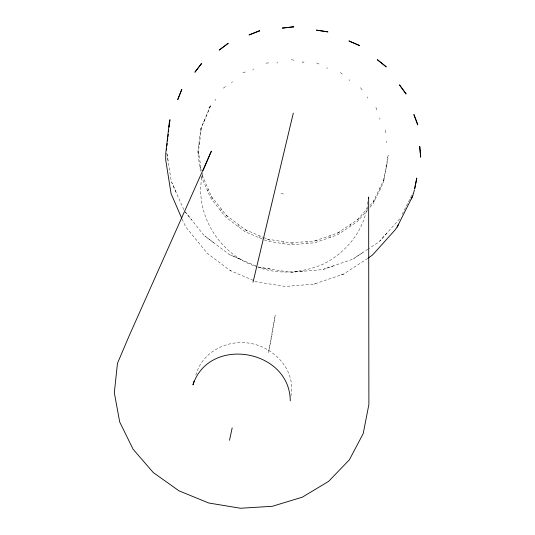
<?xml version="1.0" encoding="UTF-8"?>
<svg xmlns="http://www.w3.org/2000/svg" width="535" height="535" viewBox="0 0 535 535"><rect width="100%" height="100%" fill="white"/><g stroke="black" fill="none" stroke-linecap="round" stroke-linejoin="round"><path stroke-width="0.4" stroke-dasharray="2.67 2.01" d="M367.191 98.193L367.197 96.855M350.786 225.984L350.866 224.145M349.114 80.925L349.201 79.655M329.995 237.486L330.155 235.607M198.131 154.073L201.461 127.517M202.798 172.999C192.934 212.415 219.002 254.901 257.201 266.925M290.873 396.101C296.691 368.133 270.262 343.223 243.351 342.641C222.399 341.638 200.846 354.672 195.703 375.69M306.876 243.458L307.137 241.559M326.945 68.788L327.132 67.577M367.779 201.775C365.626 228.412 347.636 251.47 324.33 263.615C303.606 272.823 279.43 275.117 257.957 267.253M383.441 180.683L388.356 154.247M282.908 243.592L283.269 241.7M303.673 62.943L303.967 61.752M259.595 237.901L260.057 236.029M302.288 62.722L302.589 61.532M238.409 226.733L238.958 224.907M276.976 63.177L277.384 61.986M220.687 210.77L221.316 209.004M207.6 190.968L208.296 189.276M200.304 130.286L210.743 105.402L208.851 107.789M252.868 70.085L253.383 68.868M200.083 168.552L200.812 166.947M231.708 82.878L232.317 81.608M373.022 201.996L384.772 177.968M198.726 144.958L199.468 143.44M402.193 214.314L412.699 193.342M203.755 121.746L204.484 120.328M214.97 100.54L215.652 99.202M210.743 105.402L200.725 128.968L197.763 152.656L200.638 172.384M386.892 233.12L379.79 241.058M357.36 219.811L367.879 207.841M369.939 205.507L375.015 199.729M367.879 209.62L357.313 221.63L337.431 234.898L314.74 242.783L290.706 244.849L266.845 241.004L244.642 231.494L225.509 216.896L210.69 198.084L201.2 176.209M369.946 207.272L373.042 203.755L383.508 182.361L387.888 158.821L387.801 157.237M399.692 218.822L379.081 241.853L368.615 248.735M223.329 88.181L225.823 86.349M362.335 252.868L353.414 258.733M337.558 233.033L359.874 218.126M367.919 249.196L352.532 259.321L322.364 269.64L290.505 272.295L258.893 267.192L256.673 266.243M367.772 258.378L343.477 274.121L314.085 284.098L285.295 286.459L256.96 281.952L230.09 270.516L207.092 253.169L185.645 226.753L182.121 219.169M242.81 72.907L245.752 71.784M333.519 265.828L323.381 269.299M314.968 240.89L340.427 232.036M341.297 274.843L343.477 274.121M314.085 284.098L315.516 283.637M265.989 63.163L269.159 62.836M302.302 271.312L291.575 272.208M291.04 242.95L317.997 240.63M270.616 269.085L259.957 267.36M291.194 59.733L294.37 60.234M280.949 193.59L284.165 194.105M267.273 239.118L294.036 243.432M240.389 259.301L230.445 255.061M255.931 265.928L229.455 254.64L204.002 235.373L185.351 211.987M245.17 229.649L262.946 237.266M263.668 237.573L270.061 240.315M230.09 270.516L231.18 270.991M316.586 62.916L319.522 64.213M213.472 242.542L204.858 236.022M226.124 215.11L247.571 231.481M340.28 72.486L342.768 74.485M185.063 211.827L191.557 219.765M211.372 196.365L227.977 217.457M360.543 87.72L362.402 90.268M176.102 192.292L171.742 182.455M183.826 209.733L171.307 181.472L166.853 152.783M212.555 199.1L201.922 174.577L202.35 177.52M375.924 107.441L377.021 110.35M166.806 153.244L168.251 161.797M198.505 151.117L201.367 170.765M385.381 130.172L385.655 133.228M386.357 141.113L386.437 142.638M386.37 164.934L386.451 166.552M379.857 117.861L379.91 119.292M380.024 187.685L380.071 189.383M275.157 315.449L272.449 332.583L268.496 352.451L275.157 315.449"/><path stroke-width="0.8" d="M169.04 127.042L169.963 119.432M169.414 121.532L165.77 153.231L165.689 159.691L171.073 193.637L181.78 218.414M166.432 150.081L166.619 148.422M166.907 145.935L167.194 143.454M167.482 140.966L167.769 138.485M167.957 136.826L168.244 134.338M168.532 131.857L168.719 130.199M169.1 126.889L169.294 125.23M169.582 122.742L169.869 120.261M368.354 198.605L368.642 197.027L368.889 404.453L363.212 433.577L349.402 459.766L328.597 481.393L302.302 497.189L272.288 506.297L240.442 508.25L208.73 503L179.071 490.876L153.291 472.572L133.041 449.153L119.706 421.988L114.316 392.75L117.466 363.339L129.182 335.766L211.365 151.158L203.113 170.511M229.495 440.298L232.177 427.88M414.498 189.751L412.719 195.997L397.124 227.061L395.332 229.655L372.761 254.78L368.468 257.923M253.035 282.179L293.3 113.159M194.091 381.067L192.941 384.912C209.045 335.204 289.983 349.335 290.258 400.842M411.201 199L412.719 195.997M397.124 227.061L398.535 224.285M416.772 178.155L414.699 188.701L416.772 178.155M420.684 156.668L420.584 157.216L419.721 146.363L420.684 156.668M181.525 89.92L177.727 99.624L181.867 89.479L181.525 89.92M201.254 63.799L194.887 72.232L201.708 63.451L201.254 63.799M227.736 43.569L219.196 50.096L228.271 43.355L227.736 43.569M259.154 30.869L249.036 34.962L259.742 30.803L259.154 30.869M293.233 26.79L282.273 28.101L293.822 26.87L293.233 26.79M327.413 31.712L316.439 30.134L327.962 31.946L327.413 31.712M359.085 45.294L348.934 40.941L359.547 45.656L359.085 45.294M385.875 66.447L377.309 59.679L386.223 66.915L385.875 66.447M405.844 93.491L399.464 84.851L406.045 94.026L405.844 93.491M417.661 124.334L413.889 114.497L417.715 124.896L417.661 124.334"/></g></svg>
